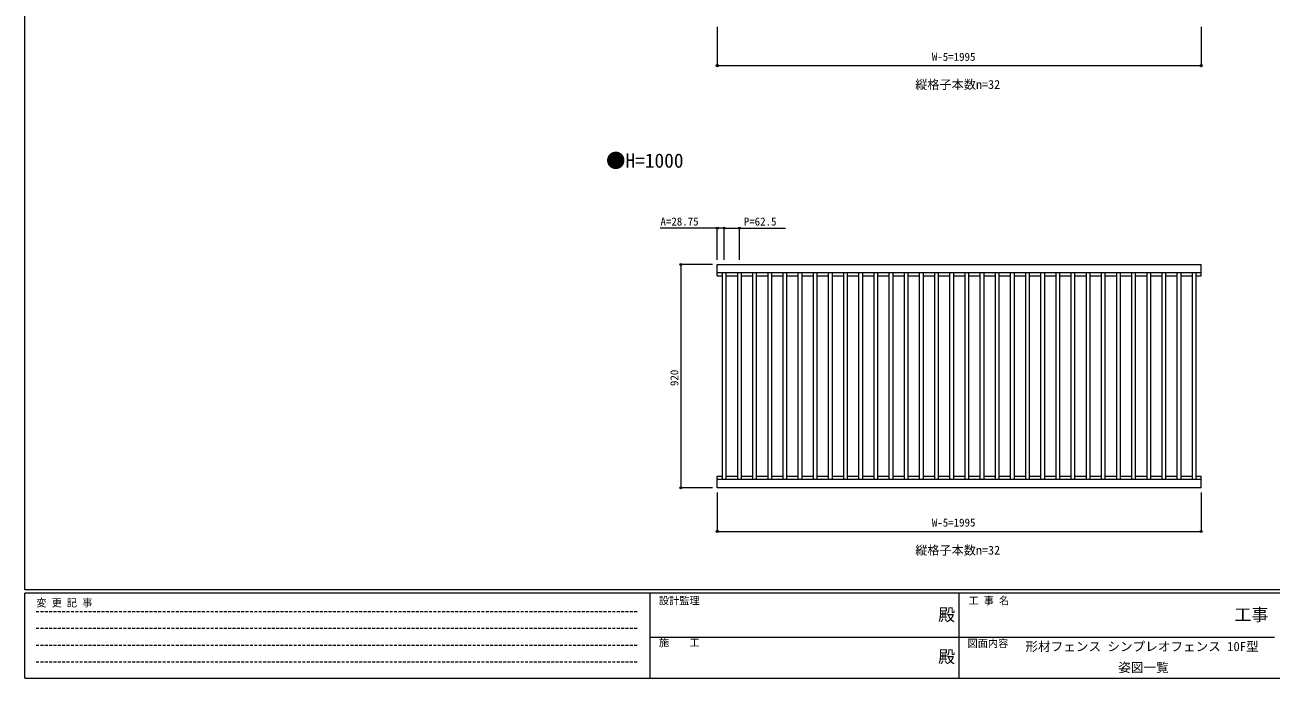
# Model space of a CAD drawing. Units: millimetres, scale not verified. Extents: x -3967 to 3967, y -2821 to 2821.
# Drawn here: x -3939 to 1199, y -2821 to -128 of the extents above; entities that cross this region are included whole.
import ezdxf
from ezdxf.enums import TextEntityAlignment as Align

# ---------------------------------------------------------------- set-up
doc = ezdxf.new("R2010")
doc.units = ezdxf.units.MM
doc.header["$LTSCALE"] = 10
doc.linetypes.add('DASHED1', pattern=[1.8, 1.2, -0.6])
doc.layers.add('0-0_0', color=3, linetype='Continuous')
for name, color, linetype, lineweight in [('0-1_USER1', 4, 'Continuous', 9), ('0-2_YKK_ZWAK', 6, 'Continuous', 9), ('0-3_YKK_11', 7, 'Continuous', 9)]:
    doc.layers.add(name, color=color, linetype=linetype, lineweight=lineweight)
doc.styles.add('ＭＳ ゴシック', font='')
doc.styles.get('ＭＳ ゴシック').set_extended_font_data('MS Gothic')

msp = doc.modelspace()

# ---------------------------------------------------------------- linework, layer by layer
at = {"layer": '0-1_USER1'}
for p, q in [((-1084.63, -1163.32), (-1084.63, -1116.32)), ((-1084.63, -1116.32), (910.37, -1116.32)), ((910.37, -1163.32), (910.37, -1116.32)), ((910.37, -1150.32), (-1084.63, -1150.32)), ((-1084.63, -1163.32), (-1064.38, -1163.32)), ((-1064.38, -1150.32), (-1064.38, -2002.32)), ((-1047.38, -2002.32), (-1047.38, -1150.32)), ((-1047.38, -1163.32), (-1001.88, -1163.32)), ((-1001.88, -1150.32), (-1001.88, -2002.32)), ((-984.88, -2002.32), (-984.88, -1150.32)), ((-984.88, -1163.32), (-939.38, -1163.32)), ((-939.38, -1150.32), (-939.38, -2002.32)), ((-922.38, -2002.32), (-922.38, -1150.32)), ((-922.38, -1163.32), (-876.88, -1163.32)), ((-876.88, -1150.32), (-876.88, -2002.32)), ((-859.88, -2002.32), (-859.88, -1150.32)), ((-859.88, -1163.32), (-814.38, -1163.32)), ((-814.38, -1150.32), (-814.38, -2002.32)), ((-797.38, -2002.32), (-797.38, -1150.32)), ((-797.38, -1163.32), (-751.88, -1163.32)), ((-751.88, -1150.32), (-751.88, -2002.32)), ((-734.88, -2002.32), (-734.88, -1150.32)), ((-734.88, -1163.32), (-689.38, -1163.32)), ((-689.38, -1150.32), (-689.38, -2002.32)), ((-672.38, -2002.32), (-672.38, -1150.32)), ((-672.38, -1163.32), (-626.88, -1163.32)), ((-626.88, -1150.32), (-626.88, -2002.32)), ((-609.88, -2002.32), (-609.88, -1150.32)), ((-609.88, -1163.32), (-564.38, -1163.32)), ((-564.38, -1150.32), (-564.38, -2002.32)), ((-547.38, -2002.32), (-547.38, -1150.32)), ((-547.38, -1163.32), (-501.88, -1163.32)), ((-501.88, -1150.32), (-501.88, -2002.32)), ((-484.88, -2002.32), (-484.88, -1150.32)), ((-484.88, -1163.32), (-439.38, -1163.32)), ((-439.38, -1150.32), (-439.38, -2002.32)), ((-422.38, -2002.32), (-422.38, -1150.32)), ((-422.38, -1163.32), (-376.88, -1163.32)), ((-376.88, -1150.32), (-376.88, -2002.32)), ((-359.88, -2002.32), (-359.88, -1150.32)), ((-359.88, -1163.32), (-314.38, -1163.32)), ((-314.38, -1150.32), (-314.38, -2002.32)), ((-297.38, -2002.32), (-297.38, -1150.32)), ((-297.38, -1163.32), (-251.88, -1163.32)), ((-251.88, -1150.32), (-251.88, -2002.32)), ((-234.88, -2002.32), (-234.88, -1150.32)), ((-234.88, -1163.32), (-189.38, -1163.32)), ((-189.38, -1150.32), (-189.38, -2002.32)), ((-172.38, -2002.32), (-172.38, -1150.32)), ((-172.38, -1163.32), (-126.88, -1163.32)), ((-126.88, -1150.32), (-126.88, -2002.32)), ((-109.88, -2002.32), (-109.88, -1150.32)), ((-109.88, -1163.32), (-64.38, -1163.32)), ((-64.38, -1150.32), (-64.38, -2002.32)), ((-47.38, -2002.32), (-47.38, -1150.32)), ((-47.38, -1163.32), (-1.88, -1163.32)), ((-1.88, -1150.32), (-1.88, -2002.32)), ((15.12, -2002.32), (15.12, -1150.32)), ((15.12, -1163.32), (60.62, -1163.32)), ((60.62, -1150.32), (60.62, -2002.32)), ((77.62, -2002.32), (77.62, -1150.32)), ((77.62, -1163.32), (123.12, -1163.32)), ((123.12, -1150.32), (123.12, -2002.32)), ((140.12, -2002.32), (140.12, -1150.32)), ((140.12, -1163.32), (185.62, -1163.32)), ((185.62, -1150.32), (185.62, -2002.32)), ((202.62, -2002.32), (202.62, -1150.32)), ((202.62, -1163.32), (248.12, -1163.32)), ((248.12, -1150.32), (248.12, -2002.32)), ((265.12, -2002.32), (265.12, -1150.32)), ((265.12, -1163.32), (310.62, -1163.32)), ((310.62, -1150.32), (310.62, -2002.32)), ((327.62, -2002.32), (327.62, -1150.32)), ((327.62, -1163.32), (373.12, -1163.32)), ((373.12, -1150.32), (373.12, -2002.32)), ((390.12, -2002.32), (390.12, -1150.32)), ((390.12, -1163.32), (435.62, -1163.32)), ((435.62, -1150.32), (435.62, -2002.32)), ((452.62, -2002.32), (452.62, -1150.32)), ((452.62, -1163.32), (498.12, -1163.32)), ((498.12, -1150.32), (498.12, -2002.32)), ((515.12, -2002.32), (515.12, -1150.32)), ((515.12, -1163.32), (560.62, -1163.32)), ((560.62, -1150.32), (560.62, -2002.32)), ((577.62, -2002.32), (577.62, -1150.32)), ((577.62, -1163.32), (623.12, -1163.32)), ((623.12, -1150.32), (623.12, -2002.32)), ((640.12, -2002.32), (640.12, -1150.32)), ((640.12, -1163.32), (685.62, -1163.32)), ((685.62, -1150.32), (685.62, -2002.32)), ((702.62, -2002.32), (702.62, -1150.32)), ((702.62, -1163.32), (748.12, -1163.32)), ((748.12, -1150.32), (748.12, -2002.32)), ((765.12, -2002.32), (765.12, -1150.32)), ((765.12, -1163.32), (810.62, -1163.32)), ((810.62, -1150.32), (810.62, -2002.32)), ((827.62, -2002.32), (827.62, -1150.32)), ((827.62, -1163.32), (873.12, -1163.32)), ((873.12, -1150.32), (873.12, -2002.32)), ((890.12, -2002.32), (890.12, -1150.32)), ((890.12, -1163.32), (910.37, -1163.32)), ((-1084.63, -1989.32), (-1064.38, -1989.32)), ((-1084.63, -2036.32), (-1084.63, -1989.32)), ((910.37, -2002.32), (-1084.63, -2002.32)), ((-1047.38, -1989.32), (-1001.88, -1989.32)), ((-984.88, -1989.32), (-939.38, -1989.32)), ((-922.38, -1989.32), (-876.88, -1989.32)), ((-859.88, -1989.32), (-814.38, -1989.32)), ((-797.38, -1989.32), (-751.88, -1989.32)), ((-734.88, -1989.32), (-689.38, -1989.32)), ((-672.38, -1989.32), (-626.88, -1989.32)), ((-609.88, -1989.32), (-564.38, -1989.32)), ((-547.38, -1989.32), (-501.88, -1989.32)), ((-484.88, -1989.32), (-439.38, -1989.32)), ((-422.38, -1989.32), (-376.88, -1989.32)), ((-359.88, -1989.32), (-314.38, -1989.32)), ((-297.38, -1989.32), (-251.88, -1989.32)), ((-234.88, -1989.32), (-189.38, -1989.32)), ((-172.38, -1989.32), (-126.88, -1989.32)), ((-109.88, -1989.32), (-64.38, -1989.32)), ((-47.38, -1989.32), (-1.88, -1989.32)), ((15.12, -1989.32), (60.62, -1989.32)), ((77.62, -1989.32), (123.12, -1989.32)), ((140.12, -1989.32), (185.62, -1989.32)), ((202.62, -1989.32), (248.12, -1989.32)), ((265.12, -1989.32), (310.62, -1989.32)), ((327.62, -1989.32), (373.12, -1989.32)), ((390.12, -1989.32), (435.62, -1989.32)), ((452.62, -1989.32), (498.12, -1989.32)), ((515.12, -1989.32), (560.62, -1989.32)), ((577.62, -1989.32), (623.12, -1989.32)), ((640.12, -1989.32), (685.62, -1989.32)), ((702.62, -1989.32), (748.12, -1989.32)), ((765.12, -1989.32), (810.62, -1989.32)), ((827.62, -1989.32), (873.12, -1989.32)), ((890.12, -1989.32), (910.37, -1989.32)), ((910.37, -2036.32), (910.37, -1989.32)), ((910.37, -2036.32), (-1084.63, -2036.32))]:
    msp.add_line(p, q, dxfattribs=at)
at = {"layer": '0-2_YKK_ZWAK'}
for p, q in [((-1084.63, -136.32), (-1084.63, -297.32)), ((910.37, -136.32), (910.37, -297.32)), ((-1084.63, -296.32), (910.37, -296.32)), ((-1084.63, -1096.32), (-1084.63, -965.32)), ((-1055.88, -1096.32), (-1055.88, -965.32)), ((-1055.88, -1096.32), (-1055.88, -965.32)), ((-993.38, -1096.32), (-993.38, -965.32)), ((-1104.63, -1116.32), (-1235.63, -1116.32)), ((-1234.63, -1116.32), (-1234.63, -2036.32)), ((-1104.63, -2036.32), (-1235.63, -2036.32)), ((-1084.63, -2056.32), (-1084.63, -2217.32)), ((910.37, -2056.32), (910.37, -2217.32)), ((-1084.63, -2216.32), (910.37, -2216.32))]:
    msp.add_line(p, q, dxfattribs=at)
for points in [[(-1055.88, -966.32), (-1084.63, -966.32), (-1319.83, -966.32)], [(-1055.88, -966.32), (-993.38, -966.32), (-803.98, -966.32)]]:
    msp.add_lwpolyline(points, dxfattribs=at)
for centre in [(-1084.63, -296.32), (910.37, -296.32), (-1084.63, -966.32), (-1055.88, -966.32), (-1055.88, -966.32), (-993.38, -966.32), (-1234.63, -1116.32), (-1234.63, -2036.32), (-1084.63, -2216.32), (910.37, -2216.32)]:
    msp.add_circle(centre, 4.25, dxfattribs=at)
at = {"layer": '0-3_YKK_11'}
for p, q in [((-3939.08, -2457), (-3939.08, 2793)), ((3760.92, -2457), (-3939.08, -2457)), ((3382.92, -2471), (-3939.08, -2471)), ((-3939.08, -2821), (-3939.08, -2471)), ((-1363.08, -2471), (-1363.08, -2821)), ((-89.08, -2471), (-89.08, -2821)), ((-1363.08, -2652.99), (-75.08, -2652.99)), ((-75.08, -2652.99), (1212.92, -2652.99)), ((-3939.08, -2821), (3382.92, -2821))]:
    msp.add_line(p, q, dxfattribs=at)
at = {"layer": '0-3_YKK_11', "linetype": 'DASHED1'}
for p, q in [((-3893.1, -2546.12), (-1411.17, -2546.12)), ((-3893.1, -2615.41), (-1411.17, -2615.41)), ((-3893.1, -2684.7), (-1411.17, -2684.7)), ((-3893.1, -2753.98), (-1411.17, -2753.98))]:
    msp.add_line(p, q, dxfattribs=at)

# ---------------------------------------------------------------- texts
at = {"layer": '0-0_0', "style": 'ＭＳ ゴシック'}
for s, height, p in [('縦格子本数n=32', 36.66, (-268.22, -403.24)), ('●H=1000', 58.65, (-1543.17, -734.71)), ('縦格子本数n=32', 36.66, (-268.46, -2323.24)), ('形材フェンス シンプレオフェンス 10F型', 38.12, (185.7, -2721.37)), ('姿図一覧', 38.12, (568.42, -2808.03))]:
    msp.add_text(s, height=height, dxfattribs=at).set_placement(p, align=Align.BOTTOM_LEFT)
at = {"layer": '0-2_YKK_ZWAK', "style": 'ＭＳ ゴシック'}
for s, p in [('W-5=1995', (-199.93, -286.32)), ('A=28.75', (-1318.83, -965.32)), ('P=62.5', (-975.38, -965.32)), ('W-5=1995', (-199.93, -2206.32))]:
    msp.add_text(s, height=32.99, dxfattribs=at).set_placement(p, align=Align.BOTTOM_LEFT)
msp.add_text('920', height=32.99, rotation=90, dxfattribs=at).set_placement((-1235.29, -1617.12), align=Align.BOTTOM_LEFT)
at = {"layer": '0-3_YKK_11', "style": 'ＭＳ ゴシック'}
for s, height, p in [('変 更 記 事', 30.79, (-3891.94, -2535.47)), ('設計監理', 30.79, (-1325.39, -2526.33)), ('工 事 名', 30.79, (-48.96, -2526.33)), ('殿', 51.32, (-173.9, -2600.56)), ('工事', 51.32, (1047.23, -2600.56)), ('施\u3000\u3000工', 30.79, (-1325.39, -2699.54)), ('図面内容', 30.79, (-52.91, -2702.48)), ('殿', 51.32, (-173.9, -2773.78))]:
    msp.add_text(s, height=height, dxfattribs=at).set_placement(p, align=Align.BOTTOM_LEFT)

doc.saveas('drawing.dxf')
